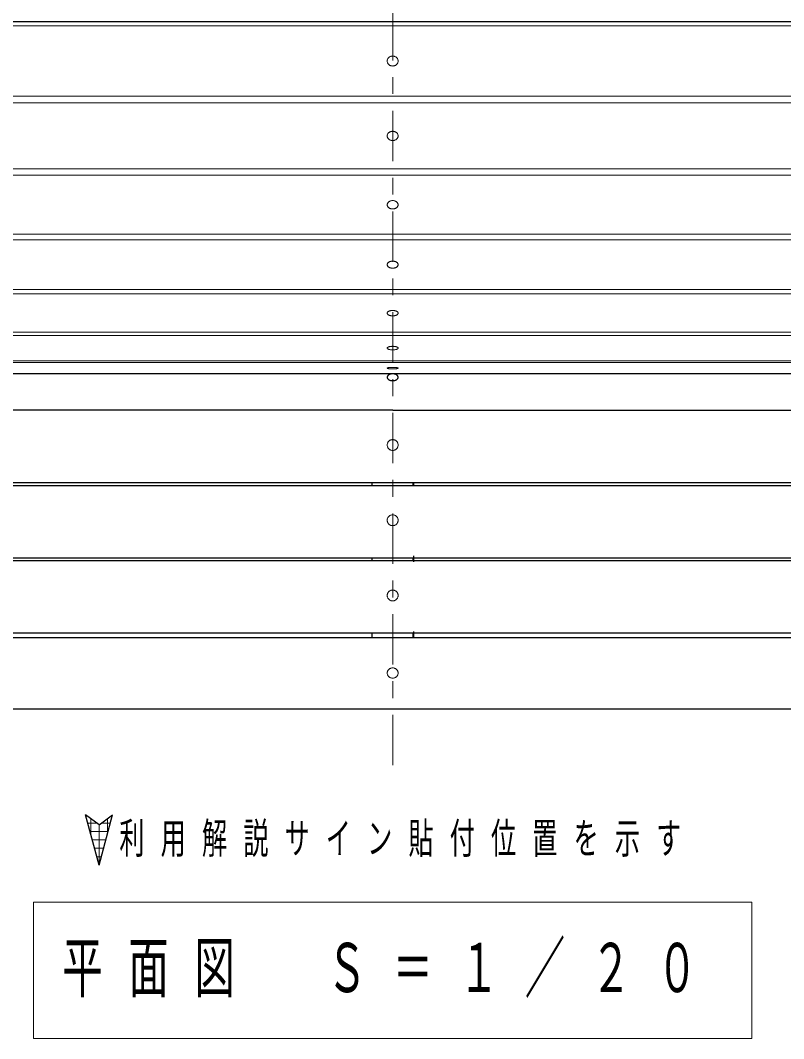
# Model space of a CAD drawing. Units: millimetres on the paper. Extents: x -365 to 0, y -26 to 257.
# Drawn here: x -292.6 to -247.1, y 157.4 to 218.1 of the extents above; entities that cross this region are included whole.
import ezdxf

# ---------------------------------------------------------------- set-up
doc = ezdxf.new("R2010")
doc.units = ezdxf.units.MM
doc.linetypes.add('USER2', pattern=[6, 3, -1, 1, -1])
doc.layers.add('1_20', color=7, linetype='Continuous', lineweight=25)
doc.styles.add('ＭＳ ゴシック', font='')
doc.styles.get('ＭＳ ゴシック').set_extended_font_data('MS Gothic')

msp = doc.modelspace()

# ---------------------------------------------------------------- linework, layer by layer
at = {"layer": '1_20', "linetype": 'USER2', "lineweight": 13}
msp.add_line((-270.444, 173.735), (-270.444, 243.291), dxfattribs=at)
at = {"layer": '1_20', "color": 40}
for p, q in [((-233.194, 218.032), (-307.694, 218.032)), ((-233.194, 197.063), (-307.694, 197.063)), ((-270.444, 194.889), (-307.694, 194.889)), ((-270.444, 194.889), (-233.194, 194.889)), ((-307.694, 190.579), (-270.444, 190.579)), ((-270.444, 190.579), (-233.194, 190.579)), ((-307.694, 190.407), (-270.444, 190.407)), ((-270.444, 190.407), (-233.194, 190.407)), ((-307.694, 186.097), (-270.444, 186.097)), ((-307.694, 185.924), (-270.444, 185.924)), ((-270.444, 186.097), (-233.194, 186.097)), ((-270.444, 185.924), (-233.194, 185.924)), ((-307.694, 181.613), (-270.444, 181.613)), ((-270.444, 181.613), (-233.194, 181.613)), ((-307.694, 181.351), (-270.444, 181.351)), ((-270.444, 181.351), (-233.194, 181.351)), ((-307.694, 177.101), (-270.444, 177.101)), ((-270.444, 177.101), (-233.194, 177.101))]:
    msp.add_line(p, q, dxfattribs=at)
at = {"layer": '1_20', "color": 40, "lineweight": 13}
for p, q in [((-233.194, 217.784), (-307.694, 217.784)), ((-233.194, 213.605), (-307.694, 213.605)), ((-233.194, 213.199), (-307.694, 213.199)), ((-233.194, 209.265), (-307.694, 209.265)), ((-233.194, 208.892), (-307.694, 208.892)), ((-233.194, 205.369), (-307.694, 205.369)), ((-233.194, 205.044), (-307.694, 205.044)), ((-233.194, 202.078), (-307.694, 202.078)), ((-233.194, 201.815), (-307.694, 201.815)), ((-233.194, 199.532), (-307.694, 199.532)), ((-233.194, 199.342), (-307.694, 199.342)), ((-233.194, 197.836), (-307.694, 197.836)), ((-233.194, 197.728), (-307.694, 197.728))]:
    msp.add_line(p, q, dxfattribs=at)
at = {"layer": '1_20'}
for p, q in [((-271.659, 190.42), (-271.659, 190.591)), ((-269.229, 190.42), (-269.229, 190.591)), ((-269.194, 190.42), (-269.194, 190.591)), ((-271.659, 185.931), (-271.659, 186.104)), ((-269.229, 185.931), (-269.229, 186.104)), ((-269.194, 185.85), (-269.194, 186.218)), ((-271.659, 181.362), (-271.659, 181.584)), ((-269.229, 181.362), (-269.229, 181.584)), ((-269.194, 181.362), (-269.194, 181.698)), ((-287.939, 170.183), (-288.743, 170.783)), ((-287.939, 167.783), (-288.743, 170.783)), ((-287.939, 170.183), (-287.135, 170.783)), ((-287.939, 167.783), (-287.135, 170.783))]:
    msp.add_line(p, q, dxfattribs=at)
at = {"layer": '1_20', "lineweight": 13}
for p, q in [((-288.439, 169.649), (-288.439, 170.556)), ((-287.439, 169.649), (-287.439, 170.556)), ((-288.609, 170.283), (-288.073, 170.283)), ((-287.939, 167.783), (-287.939, 170.183)), ((-287.805, 170.283), (-287.269, 170.283)), ((-288.475, 169.783), (-287.403, 169.783)), ((-288.341, 169.283), (-287.537, 169.283)), ((-288.207, 168.783), (-287.671, 168.783)), ((-288.073, 168.283), (-287.805, 168.283)), ((-291.844, 165.574), (-291.844, 157.441)), ((-249.044, 165.574), (-291.844, 165.574)), ((-249.044, 157.441), (-249.044, 165.574)), ((-291.844, 157.441), (-249.044, 157.441))]:
    msp.add_line(p, q, dxfattribs=at)
for points in [[(-270.769, 215.694), (-270.768, 215.669), (-270.764, 215.643), (-270.758, 215.618), (-270.749, 215.593), (-270.739, 215.57), (-270.725, 215.547), (-270.71, 215.525), (-270.693, 215.505), (-270.674, 215.486), (-270.653, 215.468), (-270.63, 215.453), (-270.606, 215.439), (-270.581, 215.427), (-270.555, 215.417), (-270.528, 215.409), (-270.5, 215.404), (-270.472, 215.4), (-270.444, 215.399), (-270.416, 215.4), (-270.388, 215.404), (-270.36, 215.409), (-270.333, 215.417), (-270.307, 215.427), (-270.281, 215.439), (-270.258, 215.453), (-270.235, 215.468), (-270.214, 215.486), (-270.195, 215.505), (-270.178, 215.525), (-270.162, 215.547), (-270.149, 215.57), (-270.139, 215.593), (-270.13, 215.618), (-270.124, 215.643), (-270.12, 215.669), (-270.119, 215.694), (-270.12, 215.72), (-270.124, 215.745), (-270.13, 215.771), (-270.139, 215.795), (-270.149, 215.819), (-270.162, 215.842), (-270.178, 215.863), (-270.195, 215.884), (-270.214, 215.903), (-270.235, 215.92), (-270.258, 215.936), (-270.281, 215.95), (-270.307, 215.962), (-270.333, 215.971), (-270.36, 215.979), (-270.388, 215.985), (-270.416, 215.988), (-270.444, 215.989), (-270.472, 215.988), (-270.5, 215.985), (-270.528, 215.979), (-270.555, 215.971), (-270.581, 215.962), (-270.606, 215.95), (-270.63, 215.936), (-270.653, 215.92), (-270.674, 215.903), (-270.693, 215.884), (-270.71, 215.863), (-270.725, 215.842), (-270.739, 215.819), (-270.749, 215.795), (-270.758, 215.771), (-270.764, 215.745), (-270.768, 215.72)], [(-270.769, 211.232), (-270.768, 211.208), (-270.764, 211.184), (-270.758, 211.16), (-270.749, 211.137), (-270.739, 211.115), (-270.725, 211.093), (-270.71, 211.073), (-270.693, 211.054), (-270.674, 211.036), (-270.653, 211.019), (-270.63, 211.005), (-270.606, 210.992), (-270.581, 210.98), (-270.555, 210.971), (-270.528, 210.964), (-270.5, 210.959), (-270.472, 210.955), (-270.444, 210.954), (-270.416, 210.955), (-270.388, 210.959), (-270.36, 210.964), (-270.333, 210.971), (-270.307, 210.98), (-270.281, 210.992), (-270.258, 211.005), (-270.235, 211.019), (-270.214, 211.036), (-270.195, 211.054), (-270.178, 211.073), (-270.162, 211.093), (-270.149, 211.115), (-270.139, 211.137), (-270.13, 211.16), (-270.124, 211.184), (-270.12, 211.208), (-270.119, 211.232), (-270.12, 211.256), (-270.124, 211.28), (-270.13, 211.304), (-270.139, 211.327), (-270.149, 211.349), (-270.162, 211.371), (-270.178, 211.391), (-270.195, 211.41), (-270.214, 211.428), (-270.235, 211.445), (-270.258, 211.459), (-270.281, 211.472), (-270.307, 211.484), (-270.333, 211.493), (-270.36, 211.5), (-270.388, 211.505), (-270.416, 211.509), (-270.444, 211.51), (-270.472, 211.509), (-270.5, 211.505), (-270.528, 211.5), (-270.555, 211.493), (-270.581, 211.484), (-270.606, 211.472), (-270.63, 211.459), (-270.653, 211.445), (-270.674, 211.428), (-270.693, 211.41), (-270.71, 211.391), (-270.725, 211.371), (-270.739, 211.349), (-270.749, 211.327), (-270.758, 211.304), (-270.764, 211.28), (-270.768, 211.256)], [(-270.769, 207.13), (-270.768, 207.109), (-270.764, 207.087), (-270.758, 207.066), (-270.749, 207.045), (-270.739, 207.025), (-270.725, 207.006), (-270.71, 206.988), (-270.693, 206.97), (-270.674, 206.954), (-270.653, 206.94), (-270.63, 206.927), (-270.606, 206.915), (-270.581, 206.905), (-270.555, 206.897), (-270.528, 206.89), (-270.5, 206.885), (-270.472, 206.882), (-270.444, 206.882), (-270.416, 206.882), (-270.388, 206.885), (-270.36, 206.89), (-270.333, 206.897), (-270.307, 206.905), (-270.281, 206.915), (-270.258, 206.927), (-270.235, 206.94), (-270.214, 206.954), (-270.195, 206.97), (-270.178, 206.988), (-270.162, 207.006), (-270.149, 207.025), (-270.139, 207.045), (-270.13, 207.066), (-270.124, 207.087), (-270.12, 207.109), (-270.119, 207.13), (-270.12, 207.152), (-270.124, 207.173), (-270.13, 207.195), (-270.139, 207.215), (-270.149, 207.235), (-270.162, 207.255), (-270.178, 207.273), (-270.195, 207.29), (-270.214, 207.306), (-270.235, 207.321), (-270.258, 207.334), (-270.281, 207.346), (-270.307, 207.356), (-270.333, 207.364), (-270.36, 207.37), (-270.388, 207.375), (-270.416, 207.378), (-270.444, 207.379), (-270.472, 207.378), (-270.5, 207.375), (-270.528, 207.37), (-270.555, 207.364), (-270.581, 207.356), (-270.606, 207.346), (-270.63, 207.334), (-270.653, 207.321), (-270.674, 207.306), (-270.693, 207.29), (-270.71, 207.273), (-270.725, 207.255), (-270.739, 207.235), (-270.749, 207.215), (-270.758, 207.195), (-270.764, 207.173), (-270.768, 207.152)], [(-270.769, 203.561), (-270.768, 203.543), (-270.764, 203.525), (-270.758, 203.507), (-270.749, 203.489), (-270.739, 203.472), (-270.725, 203.456), (-270.71, 203.441), (-270.693, 203.426), (-270.674, 203.413), (-270.653, 203.401), (-270.63, 203.389), (-270.606, 203.38), (-270.581, 203.371), (-270.555, 203.364), (-270.528, 203.359), (-270.5, 203.355), (-270.472, 203.352), (-270.444, 203.352), (-270.416, 203.352), (-270.388, 203.355), (-270.36, 203.359), (-270.333, 203.364), (-270.307, 203.371), (-270.281, 203.38), (-270.258, 203.389), (-270.235, 203.401), (-270.214, 203.413), (-270.195, 203.426), (-270.178, 203.441), (-270.162, 203.456), (-270.149, 203.472), (-270.139, 203.489), (-270.13, 203.507), (-270.124, 203.525), (-270.12, 203.543), (-270.119, 203.561), (-270.12, 203.579), (-270.124, 203.597), (-270.13, 203.615), (-270.139, 203.632), (-270.149, 203.649), (-270.162, 203.666), (-270.178, 203.681), (-270.195, 203.695), (-270.214, 203.709), (-270.235, 203.721), (-270.258, 203.732), (-270.281, 203.742), (-270.307, 203.751), (-270.333, 203.758), (-270.36, 203.763), (-270.388, 203.767), (-270.416, 203.769), (-270.444, 203.77), (-270.472, 203.769), (-270.5, 203.767), (-270.528, 203.763), (-270.555, 203.758), (-270.581, 203.751), (-270.606, 203.742), (-270.63, 203.732), (-270.653, 203.721), (-270.674, 203.709), (-270.693, 203.695), (-270.71, 203.681), (-270.725, 203.666), (-270.739, 203.649), (-270.749, 203.632), (-270.758, 203.615), (-270.764, 203.597), (-270.768, 203.579)], [(-270.769, 200.674), (-270.768, 200.66), (-270.764, 200.646), (-270.758, 200.632), (-270.749, 200.618), (-270.739, 200.605), (-270.725, 200.593), (-270.71, 200.581), (-270.693, 200.57), (-270.674, 200.56), (-270.653, 200.55), (-270.63, 200.542), (-270.606, 200.534), (-270.581, 200.527), (-270.555, 200.522), (-270.528, 200.518), (-270.5, 200.515), (-270.472, 200.513), (-270.444, 200.512), (-270.416, 200.513), (-270.388, 200.515), (-270.36, 200.518), (-270.333, 200.522), (-270.307, 200.527), (-270.281, 200.534), (-270.258, 200.542), (-270.235, 200.55), (-270.214, 200.56), (-270.195, 200.57), (-270.178, 200.581), (-270.162, 200.593), (-270.149, 200.605), (-270.139, 200.618), (-270.13, 200.632), (-270.124, 200.646), (-270.12, 200.66), (-270.119, 200.674), (-270.12, 200.688), (-270.124, 200.702), (-270.13, 200.715), (-270.139, 200.729), (-270.149, 200.742), (-270.162, 200.754), (-270.178, 200.766), (-270.195, 200.777), (-270.214, 200.788), (-270.235, 200.797), (-270.258, 200.806), (-270.281, 200.813), (-270.307, 200.82), (-270.333, 200.825), (-270.36, 200.829), (-270.388, 200.832), (-270.416, 200.834), (-270.444, 200.835), (-270.472, 200.834), (-270.5, 200.832), (-270.528, 200.829), (-270.555, 200.825), (-270.581, 200.82), (-270.606, 200.813), (-270.63, 200.806), (-270.653, 200.797), (-270.674, 200.788), (-270.693, 200.777), (-270.71, 200.766), (-270.725, 200.754), (-270.739, 200.742), (-270.749, 200.729), (-270.758, 200.715), (-270.764, 200.702), (-270.768, 200.688)], [(-270.769, 198.589), (-270.768, 198.58), (-270.764, 198.571), (-270.758, 198.562), (-270.749, 198.553), (-270.739, 198.544), (-270.725, 198.536), (-270.71, 198.528), (-270.693, 198.521), (-270.674, 198.514), (-270.653, 198.508), (-270.63, 198.502), (-270.606, 198.497), (-270.581, 198.493), (-270.555, 198.489), (-270.528, 198.487), (-270.5, 198.485), (-270.472, 198.483), (-270.444, 198.483), (-270.416, 198.483), (-270.388, 198.485), (-270.36, 198.487), (-270.333, 198.489), (-270.307, 198.493), (-270.281, 198.497), (-270.258, 198.502), (-270.235, 198.508), (-270.214, 198.514), (-270.195, 198.521), (-270.178, 198.528), (-270.162, 198.536), (-270.149, 198.544), (-270.139, 198.553), (-270.13, 198.562), (-270.124, 198.571), (-270.12, 198.58), (-270.119, 198.589), (-270.12, 198.599), (-270.124, 198.608), (-270.13, 198.617), (-270.139, 198.626), (-270.149, 198.634), (-270.162, 198.642), (-270.178, 198.65), (-270.195, 198.658), (-270.214, 198.664), (-270.235, 198.671), (-270.258, 198.676), (-270.281, 198.681), (-270.307, 198.686), (-270.333, 198.689), (-270.36, 198.692), (-270.388, 198.694), (-270.416, 198.695), (-270.444, 198.696), (-270.472, 198.695), (-270.5, 198.694), (-270.528, 198.692), (-270.555, 198.689), (-270.581, 198.686), (-270.606, 198.681), (-270.63, 198.676), (-270.653, 198.671), (-270.674, 198.664), (-270.693, 198.658), (-270.71, 198.65), (-270.725, 198.642), (-270.739, 198.634), (-270.749, 198.626), (-270.758, 198.617), (-270.764, 198.608), (-270.768, 198.599)], [(-270.769, 197.395), (-270.768, 197.391), (-270.764, 197.387), (-270.758, 197.383), (-270.749, 197.379), (-270.739, 197.375), (-270.725, 197.372), (-270.71, 197.368), (-270.693, 197.365), (-270.674, 197.362), (-270.653, 197.359), (-270.63, 197.357), (-270.606, 197.355), (-270.581, 197.353), (-270.555, 197.351), (-270.528, 197.35), (-270.5, 197.349), (-270.472, 197.349), (-270.444, 197.348), (-270.416, 197.349), (-270.388, 197.349), (-270.36, 197.35), (-270.333, 197.351), (-270.307, 197.353), (-270.281, 197.355), (-270.258, 197.357), (-270.235, 197.359), (-270.214, 197.362), (-270.195, 197.365), (-270.178, 197.368), (-270.162, 197.372), (-270.149, 197.375), (-270.139, 197.379), (-270.13, 197.383), (-270.124, 197.387), (-270.12, 197.391), (-270.119, 197.395), (-270.12, 197.399), (-270.124, 197.403), (-270.13, 197.407), (-270.139, 197.411), (-270.149, 197.415), (-270.162, 197.419), (-270.178, 197.422), (-270.195, 197.425), (-270.214, 197.429), (-270.235, 197.431), (-270.258, 197.434), (-270.281, 197.436), (-270.307, 197.438), (-270.333, 197.439), (-270.36, 197.441), (-270.388, 197.442), (-270.416, 197.442), (-270.444, 197.442), (-270.472, 197.442), (-270.5, 197.442), (-270.528, 197.441), (-270.555, 197.439), (-270.581, 197.438), (-270.606, 197.436), (-270.63, 197.434), (-270.653, 197.431), (-270.674, 197.429), (-270.693, 197.425), (-270.71, 197.422), (-270.725, 197.419), (-270.739, 197.415), (-270.749, 197.411), (-270.758, 197.407), (-270.764, 197.403), (-270.768, 197.399)], [(-270.119, 192.814), (-270.12, 192.842), (-270.124, 192.87), (-270.13, 192.898), (-270.139, 192.925), (-270.149, 192.951), (-270.162, 192.976), (-270.178, 193), (-270.195, 193.022), (-270.214, 193.043), (-270.235, 193.062), (-270.258, 193.079), (-270.281, 193.095), (-270.307, 193.108), (-270.333, 193.118), (-270.36, 193.127), (-270.388, 193.133), (-270.416, 193.137), (-270.444, 193.138), (-270.472, 193.137), (-270.5, 193.133), (-270.528, 193.127), (-270.555, 193.118), (-270.581, 193.108), (-270.606, 193.095), (-270.63, 193.079), (-270.653, 193.062), (-270.674, 193.043), (-270.693, 193.022), (-270.71, 193), (-270.725, 192.976), (-270.738, 192.951), (-270.749, 192.925), (-270.758, 192.898), (-270.764, 192.87), (-270.768, 192.842), (-270.769, 192.814), (-270.768, 192.786), (-270.764, 192.758), (-270.758, 192.73), (-270.749, 192.703), (-270.738, 192.677), (-270.725, 192.652), (-270.71, 192.628), (-270.693, 192.606), (-270.674, 192.585), (-270.653, 192.566), (-270.63, 192.549), (-270.606, 192.534), (-270.581, 192.521), (-270.555, 192.51), (-270.528, 192.501), (-270.5, 192.495), (-270.472, 192.492), (-270.444, 192.49), (-270.416, 192.492), (-270.388, 192.495), (-270.36, 192.501), (-270.333, 192.51), (-270.307, 192.521), (-270.281, 192.534), (-270.258, 192.549), (-270.235, 192.566), (-270.214, 192.585), (-270.195, 192.606), (-270.178, 192.628), (-270.162, 192.652), (-270.149, 192.677), (-270.139, 192.703), (-270.13, 192.73), (-270.124, 192.758), (-270.12, 192.786)], [(-270.119, 188.331), (-270.12, 188.36), (-270.124, 188.388), (-270.13, 188.415), (-270.139, 188.442), (-270.149, 188.468), (-270.162, 188.493), (-270.178, 188.517), (-270.195, 188.539), (-270.214, 188.56), (-270.235, 188.579), (-270.258, 188.596), (-270.281, 188.612), (-270.307, 188.625), (-270.333, 188.636), (-270.36, 188.644), (-270.388, 188.65), (-270.416, 188.654), (-270.444, 188.655), (-270.472, 188.654), (-270.5, 188.65), (-270.528, 188.644), (-270.555, 188.636), (-270.581, 188.625), (-270.606, 188.612), (-270.63, 188.596), (-270.653, 188.579), (-270.674, 188.56), (-270.693, 188.539), (-270.71, 188.517), (-270.725, 188.493), (-270.738, 188.468), (-270.749, 188.442), (-270.758, 188.415), (-270.764, 188.388), (-270.768, 188.36), (-270.769, 188.331), (-270.768, 188.303), (-270.764, 188.275), (-270.758, 188.247), (-270.749, 188.221), (-270.738, 188.194), (-270.725, 188.169), (-270.71, 188.146), (-270.693, 188.123), (-270.674, 188.102), (-270.653, 188.083), (-270.63, 188.066), (-270.606, 188.051), (-270.581, 188.038), (-270.555, 188.027), (-270.528, 188.019), (-270.5, 188.012), (-270.472, 188.009), (-270.444, 188.008), (-270.416, 188.009), (-270.388, 188.012), (-270.36, 188.019), (-270.333, 188.027), (-270.307, 188.038), (-270.281, 188.051), (-270.258, 188.066), (-270.235, 188.083), (-270.214, 188.102), (-270.195, 188.123), (-270.178, 188.146), (-270.162, 188.169), (-270.149, 188.194), (-270.139, 188.221), (-270.13, 188.247), (-270.124, 188.275), (-270.12, 188.303)], [(-270.119, 183.848), (-270.12, 183.877), (-270.124, 183.905), (-270.13, 183.932), (-270.139, 183.959), (-270.149, 183.985), (-270.162, 184.01), (-270.178, 184.034), (-270.195, 184.057), (-270.214, 184.077), (-270.235, 184.096), (-270.258, 184.114), (-270.281, 184.129), (-270.307, 184.142), (-270.333, 184.153), (-270.36, 184.161), (-270.388, 184.167), (-270.416, 184.171), (-270.444, 184.172), (-270.472, 184.171), (-270.5, 184.167), (-270.528, 184.161), (-270.555, 184.153), (-270.581, 184.142), (-270.606, 184.129), (-270.63, 184.114), (-270.653, 184.096), (-270.674, 184.077), (-270.693, 184.057), (-270.71, 184.034), (-270.725, 184.01), (-270.738, 183.985), (-270.749, 183.959), (-270.758, 183.932), (-270.764, 183.905), (-270.768, 183.877), (-270.769, 183.848), (-270.768, 183.82), (-270.764, 183.792), (-270.758, 183.765), (-270.749, 183.738), (-270.738, 183.712), (-270.725, 183.687), (-270.71, 183.663), (-270.693, 183.64), (-270.674, 183.62), (-270.653, 183.6), (-270.63, 183.583), (-270.606, 183.568), (-270.581, 183.555), (-270.555, 183.544), (-270.528, 183.536), (-270.5, 183.53), (-270.472, 183.526), (-270.444, 183.525), (-270.416, 183.526), (-270.388, 183.53), (-270.36, 183.536), (-270.333, 183.544), (-270.307, 183.555), (-270.281, 183.568), (-270.258, 183.583), (-270.235, 183.6), (-270.214, 183.62), (-270.195, 183.64), (-270.178, 183.663), (-270.162, 183.687), (-270.149, 183.712), (-270.139, 183.738), (-270.13, 183.765), (-270.124, 183.792), (-270.12, 183.82)], [(-270.119, 179.226), (-270.12, 179.253), (-270.124, 179.279), (-270.13, 179.305), (-270.139, 179.331), (-270.149, 179.355), (-270.162, 179.379), (-270.178, 179.401), (-270.195, 179.423), (-270.214, 179.442), (-270.235, 179.46), (-270.258, 179.476), (-270.281, 179.491), (-270.307, 179.503), (-270.333, 179.513), (-270.36, 179.521), (-270.388, 179.527), (-270.416, 179.53), (-270.444, 179.532), (-270.472, 179.53), (-270.5, 179.527), (-270.528, 179.521), (-270.555, 179.513), (-270.581, 179.503), (-270.606, 179.491), (-270.63, 179.476), (-270.653, 179.46), (-270.674, 179.442), (-270.693, 179.423), (-270.71, 179.401), (-270.725, 179.379), (-270.738, 179.355), (-270.749, 179.331), (-270.758, 179.305), (-270.764, 179.279), (-270.768, 179.253), (-270.769, 179.226), (-270.768, 179.2), (-270.764, 179.173), (-270.758, 179.147), (-270.749, 179.122), (-270.738, 179.097), (-270.725, 179.074), (-270.71, 179.051), (-270.693, 179.03), (-270.674, 179.01), (-270.653, 178.992), (-270.63, 178.976), (-270.606, 178.962), (-270.581, 178.949), (-270.555, 178.939), (-270.528, 178.931), (-270.5, 178.925), (-270.472, 178.922), (-270.444, 178.921), (-270.416, 178.922), (-270.388, 178.925), (-270.36, 178.931), (-270.333, 178.939), (-270.307, 178.949), (-270.281, 178.962), (-270.258, 178.976), (-270.235, 178.992), (-270.214, 179.01), (-270.195, 179.03), (-270.178, 179.051), (-270.162, 179.074), (-270.149, 179.097), (-270.139, 179.122), (-270.13, 179.147), (-270.124, 179.173), (-270.12, 179.2)]]:
    msp.add_lwpolyline(points, close=True, dxfattribs=at)
at = {"layer": '1_20'}
msp.add_lwpolyline([(-270.769, 196.852), (-270.768, 196.834), (-270.764, 196.816), (-270.758, 196.799), (-270.749, 196.782), (-270.739, 196.766), (-270.725, 196.75), (-270.71, 196.735), (-270.693, 196.721), (-270.674, 196.708), (-270.653, 196.696), (-270.63, 196.685), (-270.606, 196.675), (-270.581, 196.667), (-270.555, 196.66), (-270.528, 196.655), (-270.5, 196.651), (-270.472, 196.649), (-270.444, 196.648), (-270.416, 196.649), (-270.388, 196.651), (-270.36, 196.655), (-270.333, 196.66), (-270.307, 196.667), (-270.281, 196.675), (-270.258, 196.685), (-270.235, 196.696), (-270.214, 196.708), (-270.195, 196.721), (-270.178, 196.735), (-270.162, 196.75), (-270.149, 196.766), (-270.139, 196.782), (-270.13, 196.799), (-270.124, 196.816), (-270.12, 196.834), (-270.119, 196.852), (-270.12, 196.869), (-270.124, 196.887), (-270.13, 196.904), (-270.139, 196.921), (-270.149, 196.938), (-270.162, 196.954), (-270.178, 196.969), (-270.195, 196.983), (-270.214, 196.996), (-270.235, 197.008), (-270.258, 197.019), (-270.281, 197.028), (-270.307, 197.036), (-270.333, 197.043), (-270.36, 197.049), (-270.388, 197.052), (-270.416, 197.055), (-270.444, 197.056), (-270.472, 197.055), (-270.5, 197.052), (-270.528, 197.049), (-270.555, 197.043), (-270.581, 197.036), (-270.606, 197.028), (-270.63, 197.019), (-270.653, 197.008), (-270.674, 196.996), (-270.693, 196.983), (-270.71, 196.969), (-270.725, 196.954), (-270.739, 196.938), (-270.749, 196.921), (-270.758, 196.904), (-270.764, 196.887), (-270.768, 196.869)], close=True, dxfattribs=at)

# ---------------------------------------------------------------- texts
at = {"layer": '1_20', "style": 'ＭＳ ゴシック'}
for s, insert, char_height, attachment_point in [('\\T1.64;\\W0.6;利用解説サイン貼付位置を示す', (-286.731, 169.28), 1.833, 4), ('\\T1.64;\\W0.6;平面図\u3000Ｓ＝１／２０', (-270.444, 161.507), 2.933, 5)]:
    msp.add_mtext(s, dxfattribs=dict(at, insert=insert, char_height=char_height, attachment_point=attachment_point))

doc.saveas('drawing.dxf')
